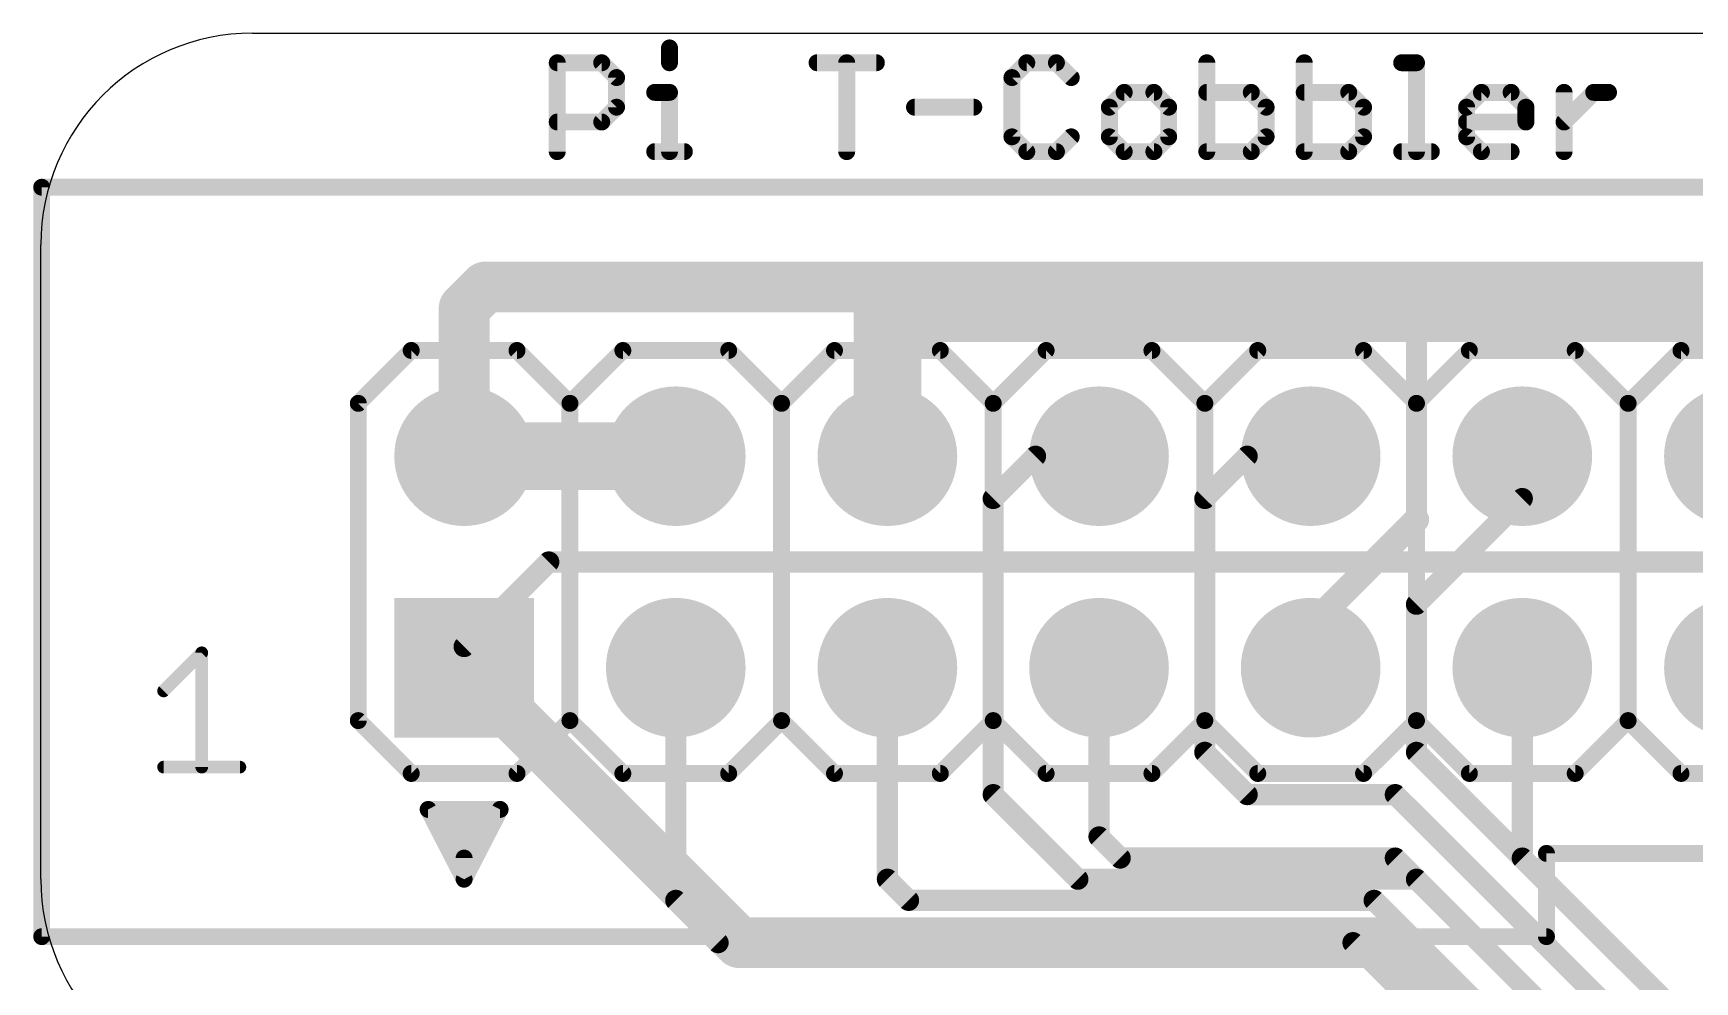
# Model space of a CAD drawing. Extents: x -20.4 to 20.4, y -21.6 to 33.
# Drawn here: x -20.41 to -0.47, y 21.63 to 33.02 of the extents above; entities that cross this region are included whole.
import ezdxf

# ---------------------------------------------------------------- set-up
doc = ezdxf.new("R2010")
doc.units = 0
for name, color, linetype in [('1', 12, 'CONTINUOUS'), ('16', 132, 'CONTINUOUS'), ('17', 110, 'CONTINUOUS'), ('20', 53, 'CONTINUOUS'), ('21', 40, 'CONTINUOUS')]:
    doc.layers.add(name, color=color, linetype=linetype)

# ---------------------------------------------------------------- blocks, each defined once
blk = doc.blocks.new('RECT')
blk.add_solid([(-0.5, -0.5), (0.5, -0.5), (-0.5, 0.5), (0.5, 0.5)])
blk = doc.blocks.new('SQUAREP')
blk.add_solid([(-0.5, -0.5), (0.5, -0.5), (-0.5, 0.5), (0.5, 0.5)])
blk = doc.blocks.new('ROUNDP')
at = {"const_width": 0.5}
blk.add_lwpolyline([(0, -0.25, 1), (0, 0.25, 1), (0, -0.25)], format="xyb", dxfattribs=at)

msp = doc.modelspace()

# ---------------------------------------------------------------- linework, layer by layer
at = {"layer": '1'}
for points, const_width in [([(-15.24, 29.718), (-14.986, 29.972)], 0.6096), ([(-14.986, 29.972), (16.256, 29.972)], 0.6096), ([(-15.24, 27.94), (-15.24, 29.718)], 0.6096), ([(-15.24, 27.94), (-12.7, 27.94)], 0.8128), ([(-14.224, 26.67), (-15.24, 25.654)], 0.254), ([(3.81, 26.67), (-14.224, 26.67)], 0.254), ([(-15.24, 25.654), (-15.24, 25.4)], 0.254), ([(-12.7, 25.4), (-12.7, 22.606)], 0.254), ([(-10.16, 25.4), (-10.16, 22.86)], 0.254), ([(-7.62, 25.4), (-7.62, 23.368)], 0.254), ([(-2.54, 25.4), (-2.54, 23.114)], 0.254), ([(-7.62, 23.368), (-7.366, 23.114)], 0.254), ([(-7.366, 23.114), (-4.064, 23.114)], 0.254), ([(-4.064, 23.114), (-1.27, 20.32)], 0.254), ([(-0.762, 21.336), (-2.54, 23.114)], 0.254), ([(-10.16, 22.86), (-9.906, 22.606)], 0.254), ([(-12.7, 22.606), (-12.192, 22.098)], 0.254), ([(-9.906, 22.606), (-4.318, 22.606)], 0.254), ([(-4.318, 22.606), (-1.778, 20.066)], 0.254), ([(-12.192, 22.098), (-4.572, 22.098)], 0.254), ([(-2.286, 19.812), (-4.572, 22.098)], 0.254)]:
    msp.add_lwpolyline(points, dxfattribs=dict(at, const_width=const_width))
for points, const_width in [([(-14.986, 30.1244, 1), (-14.986, 29.8196)], 0.3048), ([(-14.8782, 29.8642, 1), (-15.0938, 30.0798)], 0.3048), ([(-15.3478, 29.8258, 1), (-15.1322, 29.6102)], 0.3048), ([(-15.0876, 29.718, 1), (-15.3924, 29.718)], 0.3048), ([(-15.24, 28.1432, 1), (-15.24, 27.7368)], 0.4064), ([(-12.7, 27.7368, 1), (-12.7, 28.1432)], 0.4064), ([(-15.3924, 27.94, 1), (-15.0876, 27.94)], 0.3048), ([(-14.224, 26.7335, 1), (-14.224, 26.6065)], 0.127), ([(-14.1791, 26.6251, 1), (-14.2689, 26.7149)], 0.127), ([(-15.1765, 25.654, 1), (-15.3035, 25.654)], 0.127), ([(-15.2849, 25.6989, 1), (-15.1951, 25.6091)], 0.127), ([(-12.6365, 25.4, 1), (-12.7635, 25.4)], 0.127), ([(-10.0965, 25.4, 1), (-10.2235, 25.4)], 0.127), ([(-7.5565, 25.4, 1), (-7.6835, 25.4)], 0.127), ([(-2.4765, 25.4, 1), (-2.6035, 25.4)], 0.127), ([(-15.3035, 25.4, 1), (-15.1765, 25.4)], 0.127), ([(-7.5751, 23.4129, 1), (-7.6649, 23.3231)], 0.127), ([(-7.6835, 23.368, 1), (-7.5565, 23.368)], 0.127), ([(-7.366, 23.1775, 1), (-7.366, 23.0505)], 0.127), ([(-7.4109, 23.0691, 1), (-7.3211, 23.1589)], 0.127), ([(-4.0191, 23.1589, 1), (-4.1089, 23.0691)], 0.127), ([(-4.064, 23.0505, 1), (-4.064, 23.1775)], 0.127), ([(-2.4951, 23.1589, 1), (-2.5849, 23.0691)], 0.127), ([(-2.6035, 23.114, 1), (-2.4765, 23.114)], 0.127), ([(-10.1151, 22.9049, 1), (-10.2049, 22.8151)], 0.127), ([(-10.2235, 22.86, 1), (-10.0965, 22.86)], 0.127), ([(-12.6551, 22.6509, 1), (-12.7449, 22.5611)], 0.127), ([(-12.7635, 22.606, 1), (-12.6365, 22.606)], 0.127), ([(-9.906, 22.6695, 1), (-9.906, 22.5425)], 0.127), ([(-9.9509, 22.5611, 1), (-9.8611, 22.6509)], 0.127), ([(-4.2731, 22.6509, 1), (-4.3629, 22.5611)], 0.127), ([(-4.318, 22.5425, 1), (-4.318, 22.6695)], 0.127), ([(-12.192, 22.1615, 1), (-12.192, 22.0345)], 0.127), ([(-12.2369, 22.0531, 1), (-12.1471, 22.1429)], 0.127), ([(-4.5271, 22.1429, 1), (-4.6169, 22.0531)], 0.127), ([(-4.572, 22.0345, 1), (-4.572, 22.1615)], 0.127)]:
    msp.add_lwpolyline(points, format="xyb", dxfattribs=dict(at, const_width=const_width))
at = {"layer": '16'}
for points, const_width in [([(-10.16, 27.94), (-10.16, 29.718)], 0.8128), ([(-10.16, 29.718), (-3.81, 29.718)], 0.8128), ([(-3.81, 29.718), (0, 29.718)], 0.8128), ([(-3.81, 27.178), (-3.81, 29.718)], 0.254), ([(-8.382, 27.94), (-8.89, 27.432)], 0.254), ([(-7.62, 27.94), (-8.382, 27.94)], 0.254), ([(-5.842, 27.94), (-6.35, 27.432)], 0.254), ([(-5.08, 27.94), (-5.842, 27.94)], 0.254), ([(-2.54, 27.94), (-2.54, 27.432)], 0.254), ([(-8.89, 27.432), (-8.89, 23.876)], 0.254), ([(-6.35, 27.432), (-6.35, 24.384)], 0.254), ([(-2.54, 27.432), (-3.81, 26.162)], 0.254), ([(-5.08, 25.908), (-3.81, 27.178)], 0.3048), ([(-3.81, 26.162), (-3.81, 24.384)], 0.254), ([(-5.08, 25.4), (-5.08, 25.908)], 0.3048), ([(-15.24, 25.4), (-11.938, 22.098)], 0.6096), ([(-6.35, 24.384), (-5.842, 23.876)], 0.254), ([(-3.81, 24.384), (-0.762, 21.336)], 0.254), ([(-8.89, 23.876), (-7.874, 22.86)], 0.254), ([(-5.842, 23.876), (-4.064, 23.876)], 0.254), ([(-4.064, 23.876), (-1.27, 21.082)], 0.254), ([(-7.874, 22.86), (-3.81, 22.86)], 0.254), ([(-3.81, 22.86), (-1.778, 20.828)], 0.254), ([(-11.938, 22.098), (-4.064, 22.098)], 0.6096), ([(-4.064, 22.098), (-2.54, 20.574)], 0.6096)]:
    msp.add_lwpolyline(points, dxfattribs=dict(at, const_width=const_width))
for points, const_width in [([(-9.9568, 29.718, 1), (-10.3632, 29.718)], 0.4064), ([(-10.16, 29.9212, 1), (-10.16, 29.5148)], 0.4064), ([(-3.81, 29.9212, 1), (-3.81, 29.5148)], 0.4064), ([(-3.81, 29.5148, 1), (-3.81, 29.9212)], 0.4064), ([(-3.7465, 29.718, 1), (-3.8735, 29.718)], 0.127), ([(-10.3632, 27.94, 1), (-9.9568, 27.94)], 0.4064), ([(-8.382, 28.0035, 1), (-8.382, 27.8765)], 0.127), ([(-8.3371, 27.8951, 1), (-8.4269, 27.9849)], 0.127), ([(-7.62, 27.8765, 1), (-7.62, 28.0035)], 0.127), ([(-5.842, 28.0035, 1), (-5.842, 27.8765)], 0.127), ([(-5.7971, 27.8951, 1), (-5.8869, 27.9849)], 0.127), ([(-5.08, 27.8765, 1), (-5.08, 28.0035)], 0.127), ([(-2.4765, 27.94, 1), (-2.6035, 27.94)], 0.127), ([(-8.8265, 27.432, 1), (-8.9535, 27.432)], 0.127), ([(-8.9349, 27.4769, 1), (-8.8451, 27.3871)], 0.127), ([(-6.2865, 27.432, 1), (-6.4135, 27.432)], 0.127), ([(-6.3949, 27.4769, 1), (-6.3051, 27.3871)], 0.127), ([(-2.4951, 27.3871, 1), (-2.5849, 27.4769)], 0.127), ([(-3.7561, 27.1241, 1), (-3.8639, 27.2319)], 0.1524), ([(-2.6035, 27.432, 1), (-2.4765, 27.432)], 0.127), ([(-3.8735, 27.178, 1), (-3.7465, 27.178)], 0.127), ([(-3.7465, 26.162, 1), (-3.8735, 26.162)], 0.127), ([(-3.8549, 26.2069, 1), (-3.7651, 26.1171)], 0.127), ([(-5.0038, 25.908, 1), (-5.1562, 25.908)], 0.1524), ([(-5.1339, 25.9619, 1), (-5.0261, 25.8541)], 0.1524), ([(-15.1322, 25.5078, 1), (-15.3478, 25.2922)], 0.3048), ([(-5.1562, 25.4, 1), (-5.0038, 25.4)], 0.1524), ([(-6.3051, 24.4289, 1), (-6.3949, 24.3391)], 0.127), ([(-6.4135, 24.384, 1), (-6.2865, 24.384)], 0.127), ([(-3.7651, 24.4289, 1), (-3.8549, 24.3391)], 0.127), ([(-3.8735, 24.384, 1), (-3.7465, 24.384)], 0.127), ([(-8.8451, 23.9209, 1), (-8.9349, 23.8311)], 0.127), ([(-8.9535, 23.876, 1), (-8.8265, 23.876)], 0.127), ([(-5.842, 23.9395, 1), (-5.842, 23.8125)], 0.127), ([(-5.8869, 23.8311, 1), (-5.7971, 23.9209)], 0.127), ([(-4.0191, 23.9209, 1), (-4.1089, 23.8311)], 0.127), ([(-4.064, 23.8125, 1), (-4.064, 23.9395)], 0.127), ([(-7.874, 22.9235, 1), (-7.874, 22.7965)], 0.127), ([(-7.9189, 22.8151, 1), (-7.8291, 22.9049)], 0.127), ([(-3.7651, 22.9049, 1), (-3.8549, 22.8151)], 0.127), ([(-3.81, 22.7965, 1), (-3.81, 22.9235)], 0.127), ([(-11.938, 22.2504, 1), (-11.938, 21.9456)], 0.3048), ([(-12.0458, 21.9902, 1), (-11.8302, 22.2058)], 0.3048), ([(-3.9562, 22.2058, 1), (-4.1718, 21.9902)], 0.3048), ([(-4.064, 21.9456, 1), (-4.064, 22.2504)], 0.3048)]:
    msp.add_lwpolyline(points, format="xyb", dxfattribs=dict(at, const_width=const_width))
at = {"layer": '20'}
for p, q in [((-17.78, 33.02), (17.78, 33.02)), ((-20.32, 22.86), (-20.32, 30.48))]:
    msp.add_line(p, q, dxfattribs=at)
for centre, start, end in [((-17.78, 30.48), 90, 180), ((-17.78, 22.86), 180, 270)]:
    msp.add_arc(centre, 2.54, start, end, dxfattribs=at)
at = {"layer": '21'}
for points, const_width in [([(-12.7751, 32.8433), (-12.7751, 32.6653)], 0.2032), ([(-14.1224, 31.5976), (-14.1224, 32.6653)], 0.2032), ([(-14.1224, 32.6653), (-13.5885, 32.6653)], 0.2032), ([(-13.5885, 32.6653), (-13.4106, 32.4874)], 0.2032), ([(-11.004, 32.6653), (-10.2922, 32.6653)], 0.2032), ([(-10.6481, 31.5976), (-10.6481, 32.6653)], 0.2032), ([(-8.4873, 32.6653), (-8.6652, 32.4874)], 0.2032), ([(-8.1314, 32.6653), (-8.4873, 32.6653)], 0.2032), ([(-7.9534, 32.4874), (-8.1314, 32.6653)], 0.2032), ([(-6.3264, 32.6653), (-6.3264, 31.5976)], 0.2032), ([(-5.157, 32.6653), (-5.157, 31.5976)], 0.2032), ([(-3.9876, 32.6653), (-3.8097, 32.6653)], 0.2032), ([(-3.8097, 32.6653), (-3.8097, 31.5976)], 0.2032), ([(-13.4106, 32.4874), (-13.4106, 32.1315)], 0.2032), ([(-8.6652, 32.4874), (-8.6652, 31.7756)], 0.2032), ([(-12.953, 32.3094), (-12.7751, 32.3094)], 0.2032), ([(-12.7751, 32.3094), (-12.7751, 31.5976)], 0.2032), ([(-7.3179, 32.3094), (-7.4958, 32.1315)], 0.2032), ([(-6.962, 32.3094), (-7.3179, 32.3094)], 0.2032), ([(-6.784, 32.1315), (-6.962, 32.3094)], 0.2032), ([(-5.7926, 32.3094), (-6.3264, 32.3094)], 0.2032), ([(-5.6146, 32.1315), (-5.7926, 32.3094)], 0.2032), ([(-4.6232, 32.3094), (-5.157, 32.3094)], 0.2032), ([(-4.4452, 32.1315), (-4.6232, 32.3094)], 0.2032), ([(-3.208, 32.1315), (-3.0301, 32.3094)], 0.2032), ([(-3.0301, 32.3094), (-2.6742, 32.3094)], 0.2032), ([(-2.6742, 32.3094), (-2.4962, 32.1315)], 0.2032), ([(-2.0386, 31.5976), (-2.0386, 32.3094)], 0.2032), ([(-2.0386, 31.9535), (-1.6827, 32.3094)], 0.2032), ([(-1.6827, 32.3094), (-1.5048, 32.3094)], 0.2032), ([(-13.4106, 32.1315), (-13.5885, 31.9535)], 0.2032), ([(-9.8346, 32.1315), (-9.1228, 32.1315)], 0.2032), ([(-7.4958, 32.1315), (-7.4958, 31.7756)], 0.2032), ([(-6.784, 31.7756), (-6.784, 32.1315)], 0.2032), ([(-5.6146, 31.7756), (-5.6146, 32.1315)], 0.2032), ([(-4.4452, 31.7756), (-4.4452, 32.1315)], 0.2032), ([(-3.208, 31.7756), (-3.208, 32.1315)], 0.2032), ([(-2.4962, 32.1315), (-2.4962, 31.9535)], 0.2032), ([(-13.5885, 31.9535), (-14.1224, 31.9535)], 0.2032), ([(-2.4962, 31.9535), (-3.208, 31.9535)], 0.2032), ([(-8.6652, 31.7756), (-8.4873, 31.5976)], 0.2032), ([(-8.1314, 31.5976), (-7.9534, 31.7756)], 0.2032), ([(-7.4958, 31.7756), (-7.3179, 31.5976)], 0.2032), ([(-6.962, 31.5976), (-6.784, 31.7756)], 0.2032), ([(-5.7926, 31.5976), (-5.6146, 31.7756)], 0.2032), ([(-4.6232, 31.5976), (-4.4452, 31.7756)], 0.2032), ([(-3.0301, 31.5976), (-3.208, 31.7756)], 0.2032), ([(-12.953, 31.5976), (-12.5971, 31.5976)], 0.2032), ([(-8.4873, 31.5976), (-8.1314, 31.5976)], 0.2032), ([(-7.3179, 31.5976), (-6.962, 31.5976)], 0.2032), ([(-6.3264, 31.5976), (-5.7926, 31.5976)], 0.2032), ([(-5.157, 31.5976), (-4.6232, 31.5976)], 0.2032), ([(-3.9876, 31.5976), (-3.6317, 31.5976)], 0.2032), ([(-2.6742, 31.5976), (-3.0301, 31.5976)], 0.2032), ([(20.31, 31.17), (-20.31, 31.17)], 0.2032), ([(-20.31, 31.17), (-20.31, 22.17)], 0.2032), ([(-16.51, 28.575), (-15.875, 29.21)], 0.2032), ([(-15.875, 29.21), (-14.605, 29.21)], 0.2032), ([(-14.605, 29.21), (-13.97, 28.575)], 0.2032), ([(-13.97, 28.575), (-13.335, 29.21)], 0.2032), ([(-13.335, 29.21), (-12.065, 29.21)], 0.2032), ([(-12.065, 29.21), (-11.43, 28.575)], 0.2032), ([(-11.43, 28.575), (-10.795, 29.21)], 0.2032), ([(-10.795, 29.21), (-9.525, 29.21)], 0.2032), ([(-9.525, 29.21), (-8.89, 28.575)], 0.2032), ([(-8.89, 28.575), (-8.255, 29.21)], 0.2032), ([(-8.255, 29.21), (-6.985, 29.21)], 0.2032), ([(-6.985, 29.21), (-6.35, 28.575)], 0.2032), ([(-6.35, 28.575), (-5.715, 29.21)], 0.2032), ([(-5.715, 29.21), (-4.445, 29.21)], 0.2032), ([(-4.445, 29.21), (-3.81, 28.575)], 0.2032), ([(-3.81, 28.575), (-3.175, 29.21)], 0.2032), ([(-3.175, 29.21), (-1.905, 29.21)], 0.2032), ([(-1.905, 29.21), (-1.27, 28.575)], 0.2032), ([(-1.27, 28.575), (-0.635, 29.21)], 0.2032), ([(-0.635, 29.21), (0.635, 29.21)], 0.2032), ([(-16.51, 24.765), (-16.51, 28.575)], 0.2032), ([(-13.97, 28.575), (-13.97, 24.765)], 0.2032), ([(-11.43, 28.575), (-11.43, 24.765)], 0.2032), ([(-8.89, 28.575), (-8.89, 24.765)], 0.2032), ([(-6.35, 28.575), (-6.35, 24.765)], 0.2032), ([(-3.81, 28.575), (-3.81, 24.765)], 0.2032), ([(-1.27, 28.575), (-1.27, 24.765)], 0.2032), ([(-18.8468, 25.1214), (-18.3892, 25.579)], 0.1524), ([(-18.3892, 25.579), (-18.3892, 24.2062)], 0.1524), ([(-16.51, 24.765), (-15.875, 24.13)], 0.2032), ([(-14.605, 24.13), (-13.97, 24.765)], 0.2032), ([(-13.97, 24.765), (-13.335, 24.13)], 0.2032), ([(-12.065, 24.13), (-11.43, 24.765)], 0.2032), ([(-11.43, 24.765), (-10.795, 24.13)], 0.2032), ([(-9.525, 24.13), (-8.89, 24.765)], 0.2032), ([(-8.89, 24.765), (-8.255, 24.13)], 0.2032), ([(-6.985, 24.13), (-6.35, 24.765)], 0.2032), ([(-6.35, 24.765), (-5.715, 24.13)], 0.2032), ([(-4.445, 24.13), (-3.81, 24.765)], 0.2032), ([(-3.81, 24.765), (-3.175, 24.13)], 0.2032), ([(-1.905, 24.13), (-1.27, 24.765)], 0.2032), ([(-1.27, 24.765), (-0.635, 24.13)], 0.2032), ([(-18.8468, 24.2062), (-17.9316, 24.2062)], 0.1524), ([(-15.875, 24.13), (-14.605, 24.13)], 0.2032), ([(-13.335, 24.13), (-12.065, 24.13)], 0.2032), ([(-10.795, 24.13), (-9.525, 24.13)], 0.2032), ([(-8.255, 24.13), (-6.985, 24.13)], 0.2032), ([(-5.715, 24.13), (-4.445, 24.13)], 0.2032), ([(-3.175, 24.13), (-1.905, 24.13)], 0.2032), ([(0.635, 24.13), (-0.635, 24.13)], 0.2032), ([(-15.6718, 23.6982), (-14.8082, 23.6982)], 0.2032), ([(-15.24, 22.86), (-15.6718, 23.6982)], 0.2032), ([(-14.8082, 23.6982), (-15.24, 22.86)], 0.2032), ([(-15.24, 22.86), (-15.24, 23.114)], 0.2032), ([(-2.25, 23.17), (2.25, 23.17)], 0.2032), ([(-2.25, 22.17), (-2.25, 23.17)], 0.2032), ([(-20.31, 22.17), (-2.25, 22.17)], 0.2032)]:
    msp.add_lwpolyline(points, dxfattribs=dict(at, const_width=const_width))
for points, const_width in [([(-12.7243, 32.8433, 1), (-12.8259, 32.8433)], 0.1016), ([(-14.0716, 32.6653, 1), (-14.1732, 32.6653)], 0.1016), ([(-14.1224, 32.7161, 1), (-14.1224, 32.6145)], 0.1016), ([(-13.5526, 32.7012, 1), (-13.6245, 32.6294)], 0.1016), ([(-13.5885, 32.6145, 1), (-13.5885, 32.7161)], 0.1016), ([(-12.8259, 32.6653, 1), (-12.7243, 32.6653)], 0.1016), ([(-11.004, 32.7161, 1), (-11.004, 32.6145)], 0.1016), ([(-10.5973, 32.6653, 1), (-10.6989, 32.6653)], 0.1016), ([(-10.2922, 32.6145, 1), (-10.2922, 32.7161)], 0.1016), ([(-8.4873, 32.7161, 1), (-8.4873, 32.6145)], 0.1016), ([(-8.4513, 32.6294, 1), (-8.5232, 32.7012)], 0.1016), ([(-8.0954, 32.7012, 1), (-8.1673, 32.6294)], 0.1016), ([(-8.1314, 32.6145, 1), (-8.1314, 32.7161)], 0.1016), ([(-6.2756, 32.6653, 1), (-6.3772, 32.6653)], 0.1016), ([(-5.1062, 32.6653, 1), (-5.2078, 32.6653)], 0.1016), ([(-3.9876, 32.7161, 1), (-3.9876, 32.6145)], 0.1016), ([(-3.7589, 32.6653, 1), (-3.8605, 32.6653)], 0.1016), ([(-3.8097, 32.6145, 1), (-3.8097, 32.7161)], 0.1016), ([(-13.3598, 32.4874, 1), (-13.4614, 32.4874)], 0.1016), ([(-13.4465, 32.4514, 1), (-13.3747, 32.5233)], 0.1016), ([(-8.6144, 32.4874, 1), (-8.716, 32.4874)], 0.1016), ([(-8.7011, 32.5233, 1), (-8.6293, 32.4514)], 0.1016), ([(-7.9893, 32.4514, 1), (-7.9175, 32.5233)], 0.1016), ([(-12.953, 32.3602, 1), (-12.953, 32.2586)], 0.1016), ([(-12.7243, 32.3094, 1), (-12.8259, 32.3094)], 0.1016), ([(-12.7751, 32.2586, 1), (-12.7751, 32.3602)], 0.1016), ([(-7.3179, 32.3602, 1), (-7.3179, 32.2586)], 0.1016), ([(-7.2819, 32.2735, 1), (-7.3538, 32.3453)], 0.1016), ([(-6.926, 32.3453, 1), (-6.9979, 32.2735)], 0.1016), ([(-6.962, 32.2586, 1), (-6.962, 32.3602)], 0.1016), ([(-6.3264, 32.3602, 1), (-6.3264, 32.2586)], 0.1016), ([(-5.7566, 32.3453, 1), (-5.8285, 32.2735)], 0.1016), ([(-5.7926, 32.2586, 1), (-5.7926, 32.3602)], 0.1016), ([(-5.157, 32.3602, 1), (-5.157, 32.2586)], 0.1016), ([(-4.5872, 32.3453, 1), (-4.6591, 32.2735)], 0.1016), ([(-4.6232, 32.2586, 1), (-4.6232, 32.3602)], 0.1016), ([(-3.0301, 32.3602, 1), (-3.0301, 32.2586)], 0.1016), ([(-2.9942, 32.2735, 1), (-3.066, 32.3453)], 0.1016), ([(-2.6383, 32.3453, 1), (-2.7101, 32.2735)], 0.1016), ([(-2.6742, 32.2586, 1), (-2.6742, 32.3602)], 0.1016), ([(-1.9878, 32.3094, 1), (-2.0894, 32.3094)], 0.1016), ([(-1.6827, 32.3602, 1), (-1.6827, 32.2586)], 0.1016), ([(-1.6468, 32.2735, 1), (-1.7187, 32.3453)], 0.1016), ([(-1.5048, 32.2586, 1), (-1.5048, 32.3602)], 0.1016), ([(-13.4614, 32.1315, 1), (-13.3598, 32.1315)], 0.1016), ([(-13.3747, 32.0955, 1), (-13.4465, 32.1674)], 0.1016), ([(-9.8346, 32.1823, 1), (-9.8346, 32.0807)], 0.1016), ([(-9.1228, 32.0807, 1), (-9.1228, 32.1823)], 0.1016), ([(-7.445, 32.1315, 1), (-7.5466, 32.1315)], 0.1016), ([(-7.5317, 32.1674, 1), (-7.4599, 32.0955)], 0.1016), ([(-6.7332, 32.1315, 1), (-6.8348, 32.1315)], 0.1016), ([(-6.8199, 32.0955, 1), (-6.7481, 32.1674)], 0.1016), ([(-5.5638, 32.1315, 1), (-5.6654, 32.1315)], 0.1016), ([(-5.6505, 32.0955, 1), (-5.5787, 32.1674)], 0.1016), ([(-4.3944, 32.1315, 1), (-4.496, 32.1315)], 0.1016), ([(-4.4811, 32.0955, 1), (-4.4093, 32.1674)], 0.1016), ([(-3.244, 32.1674, 1), (-3.1721, 32.0955)], 0.1016), ([(-3.1572, 32.1315, 1), (-3.2588, 32.1315)], 0.1016), ([(-2.4454, 32.1315, 1), (-2.547, 32.1315)], 0.1016), ([(-2.5321, 32.0955, 1), (-2.4603, 32.1674)], 0.1016), ([(-14.1224, 32.0043, 1), (-14.1224, 31.9027)], 0.1016), ([(-13.6245, 31.9894, 1), (-13.5526, 31.9176)], 0.1016), ([(-13.5885, 31.9027, 1), (-13.5885, 32.0043)], 0.1016), ([(-3.208, 32.0043, 1), (-3.208, 31.9027)], 0.1016), ([(-2.547, 31.9535, 1), (-2.4454, 31.9535)], 0.1016), ([(-2.4962, 31.9027, 1), (-2.4962, 32.0043)], 0.1016), ([(-2.0746, 31.9894, 1), (-2.0027, 31.9176)], 0.1016), ([(-8.6293, 31.8115, 1), (-8.7011, 31.7396)], 0.1016), ([(-8.716, 31.7756, 1), (-8.6144, 31.7756)], 0.1016), ([(-7.9175, 31.7396, 1), (-7.9893, 31.8115)], 0.1016), ([(-7.4599, 31.8115, 1), (-7.5317, 31.7396)], 0.1016), ([(-7.5466, 31.7756, 1), (-7.445, 31.7756)], 0.1016), ([(-6.8348, 31.7756, 1), (-6.7332, 31.7756)], 0.1016), ([(-6.7481, 31.7396, 1), (-6.8199, 31.8115)], 0.1016), ([(-5.6654, 31.7756, 1), (-5.5638, 31.7756)], 0.1016), ([(-5.5787, 31.7396, 1), (-5.6505, 31.8115)], 0.1016), ([(-4.496, 31.7756, 1), (-4.3944, 31.7756)], 0.1016), ([(-4.4093, 31.7396, 1), (-4.4811, 31.8115)], 0.1016), ([(-3.1721, 31.8115, 1), (-3.244, 31.7396)], 0.1016), ([(-3.2588, 31.7756, 1), (-3.1572, 31.7756)], 0.1016), ([(-14.1732, 31.5976, 1), (-14.0716, 31.5976)], 0.1016), ([(-12.953, 31.6484, 1), (-12.953, 31.5468)], 0.1016), ([(-12.8259, 31.5976, 1), (-12.7243, 31.5976)], 0.1016), ([(-12.5971, 31.5468, 1), (-12.5971, 31.6484)], 0.1016), ([(-10.6989, 31.5976, 1), (-10.5973, 31.5976)], 0.1016), ([(-8.4873, 31.6484, 1), (-8.4873, 31.5468)], 0.1016), ([(-8.5232, 31.5617, 1), (-8.4513, 31.6335)], 0.1016), ([(-8.1673, 31.6335, 1), (-8.0954, 31.5617)], 0.1016), ([(-8.1314, 31.5468, 1), (-8.1314, 31.6484)], 0.1016), ([(-7.3179, 31.6484, 1), (-7.3179, 31.5468)], 0.1016), ([(-7.3538, 31.5617, 1), (-7.2819, 31.6335)], 0.1016), ([(-6.9979, 31.6335, 1), (-6.926, 31.5617)], 0.1016), ([(-6.962, 31.5468, 1), (-6.962, 31.6484)], 0.1016), ([(-6.3264, 31.6484, 1), (-6.3264, 31.5468)], 0.1016), ([(-6.3772, 31.5976, 1), (-6.2756, 31.5976)], 0.1016), ([(-5.8285, 31.6335, 1), (-5.7566, 31.5617)], 0.1016), ([(-5.7926, 31.5468, 1), (-5.7926, 31.6484)], 0.1016), ([(-5.157, 31.6484, 1), (-5.157, 31.5468)], 0.1016), ([(-5.2078, 31.5976, 1), (-5.1062, 31.5976)], 0.1016), ([(-4.6591, 31.6335, 1), (-4.5872, 31.5617)], 0.1016), ([(-4.6232, 31.5468, 1), (-4.6232, 31.6484)], 0.1016), ([(-3.9876, 31.6484, 1), (-3.9876, 31.5468)], 0.1016), ([(-3.8605, 31.5976, 1), (-3.7589, 31.5976)], 0.1016), ([(-3.6317, 31.5468, 1), (-3.6317, 31.6484)], 0.1016), ([(-3.0301, 31.6484, 1), (-3.0301, 31.5468)], 0.1016), ([(-3.066, 31.5617, 1), (-2.9942, 31.6335)], 0.1016), ([(-2.6742, 31.5468, 1), (-2.6742, 31.6484)], 0.1016), ([(-2.0894, 31.5976, 1), (-1.9878, 31.5976)], 0.1016), ([(-20.31, 31.2208, 1), (-20.31, 31.1192)], 0.1016), ([(-20.2592, 31.17, 1), (-20.3608, 31.17)], 0.1016), ([(-15.875, 29.2608, 1), (-15.875, 29.1592)], 0.1016), ([(-15.8391, 29.1741, 1), (-15.9109, 29.2459)], 0.1016), ([(-14.5691, 29.2459, 1), (-14.6409, 29.1741)], 0.1016), ([(-14.605, 29.1592, 1), (-14.605, 29.2608)], 0.1016), ([(-13.335, 29.2608, 1), (-13.335, 29.1592)], 0.1016), ([(-13.2991, 29.1741, 1), (-13.3709, 29.2459)], 0.1016), ([(-12.0291, 29.2459, 1), (-12.1009, 29.1741)], 0.1016), ([(-12.065, 29.1592, 1), (-12.065, 29.2608)], 0.1016), ([(-10.795, 29.2608, 1), (-10.795, 29.1592)], 0.1016), ([(-10.7591, 29.1741, 1), (-10.8309, 29.2459)], 0.1016), ([(-9.4891, 29.2459, 1), (-9.5609, 29.1741)], 0.1016), ([(-9.525, 29.1592, 1), (-9.525, 29.2608)], 0.1016), ([(-8.255, 29.2608, 1), (-8.255, 29.1592)], 0.1016), ([(-8.2191, 29.1741, 1), (-8.2909, 29.2459)], 0.1016), ([(-6.9491, 29.2459, 1), (-7.0209, 29.1741)], 0.1016), ([(-6.985, 29.1592, 1), (-6.985, 29.2608)], 0.1016), ([(-5.715, 29.2608, 1), (-5.715, 29.1592)], 0.1016), ([(-5.6791, 29.1741, 1), (-5.7509, 29.2459)], 0.1016), ([(-4.4091, 29.2459, 1), (-4.4809, 29.1741)], 0.1016), ([(-4.445, 29.1592, 1), (-4.445, 29.2608)], 0.1016), ([(-3.175, 29.2608, 1), (-3.175, 29.1592)], 0.1016), ([(-3.1391, 29.1741, 1), (-3.2109, 29.2459)], 0.1016), ([(-1.8691, 29.2459, 1), (-1.9409, 29.1741)], 0.1016), ([(-1.905, 29.1592, 1), (-1.905, 29.2608)], 0.1016), ([(-0.635, 29.2608, 1), (-0.635, 29.1592)], 0.1016), ([(-0.5991, 29.1741, 1), (-0.6709, 29.2459)], 0.1016), ([(-16.4592, 28.575, 1), (-16.5608, 28.575)], 0.1016), ([(-16.5459, 28.6109, 1), (-16.4741, 28.5391)], 0.1016), ([(-13.9192, 28.575, 1), (-14.0208, 28.575)], 0.1016), ([(-14.0059, 28.6109, 1), (-13.9341, 28.5391)], 0.1016), ([(-14.0059, 28.5391, 1), (-13.9341, 28.6109)], 0.1016), ([(-11.3792, 28.575, 1), (-11.4808, 28.575)], 0.1016), ([(-11.4659, 28.6109, 1), (-11.3941, 28.5391)], 0.1016), ([(-11.4659, 28.5391, 1), (-11.3941, 28.6109)], 0.1016), ([(-8.8392, 28.575, 1), (-8.9408, 28.575)], 0.1016), ([(-8.9259, 28.6109, 1), (-8.8541, 28.5391)], 0.1016), ([(-8.9259, 28.5391, 1), (-8.8541, 28.6109)], 0.1016), ([(-6.2992, 28.575, 1), (-6.4008, 28.575)], 0.1016), ([(-6.3859, 28.6109, 1), (-6.3141, 28.5391)], 0.1016), ([(-6.3859, 28.5391, 1), (-6.3141, 28.6109)], 0.1016), ([(-3.7592, 28.575, 1), (-3.8608, 28.575)], 0.1016), ([(-3.8459, 28.6109, 1), (-3.7741, 28.5391)], 0.1016), ([(-3.8459, 28.5391, 1), (-3.7741, 28.6109)], 0.1016), ([(-1.2192, 28.575, 1), (-1.3208, 28.575)], 0.1016), ([(-1.3059, 28.6109, 1), (-1.2341, 28.5391)], 0.1016), ([(-1.3059, 28.5391, 1), (-1.2341, 28.6109)], 0.1016), ([(-18.3511, 25.579, 1), (-18.4273, 25.579)], 0.0762), ([(-18.3623, 25.552, 1), (-18.4162, 25.6059)], 0.0762), ([(-18.8737, 25.1483, 1), (-18.8199, 25.0944)], 0.0762), ([(-16.4741, 24.8009, 1), (-16.5459, 24.7291)], 0.1016), ([(-16.5608, 24.765, 1), (-16.4592, 24.765)], 0.1016), ([(-13.9341, 24.8009, 1), (-14.0059, 24.7291)], 0.1016), ([(-14.0208, 24.765, 1), (-13.9192, 24.765)], 0.1016), ([(-13.9341, 24.7291, 1), (-14.0059, 24.8009)], 0.1016), ([(-11.3941, 24.8009, 1), (-11.4659, 24.7291)], 0.1016), ([(-11.4808, 24.765, 1), (-11.3792, 24.765)], 0.1016), ([(-11.3941, 24.7291, 1), (-11.4659, 24.8009)], 0.1016), ([(-8.8541, 24.8009, 1), (-8.9259, 24.7291)], 0.1016), ([(-8.9408, 24.765, 1), (-8.8392, 24.765)], 0.1016), ([(-8.8541, 24.7291, 1), (-8.9259, 24.8009)], 0.1016), ([(-6.3141, 24.8009, 1), (-6.3859, 24.7291)], 0.1016), ([(-6.4008, 24.765, 1), (-6.2992, 24.765)], 0.1016), ([(-6.3141, 24.7291, 1), (-6.3859, 24.8009)], 0.1016), ([(-3.7741, 24.8009, 1), (-3.8459, 24.7291)], 0.1016), ([(-3.8608, 24.765, 1), (-3.7592, 24.765)], 0.1016), ([(-3.7741, 24.7291, 1), (-3.8459, 24.8009)], 0.1016), ([(-1.2341, 24.8009, 1), (-1.3059, 24.7291)], 0.1016), ([(-1.3208, 24.765, 1), (-1.2192, 24.765)], 0.1016), ([(-1.2341, 24.7291, 1), (-1.3059, 24.8009)], 0.1016), ([(-18.8468, 24.2443, 1), (-18.8468, 24.1681)], 0.0762), ([(-18.4273, 24.2062, 1), (-18.3511, 24.2062)], 0.0762), ([(-17.9316, 24.1681, 1), (-17.9316, 24.2443)], 0.0762), ([(-15.875, 24.1808, 1), (-15.875, 24.0792)], 0.1016), ([(-15.9109, 24.0941, 1), (-15.8391, 24.1659)], 0.1016), ([(-14.6409, 24.1659, 1), (-14.5691, 24.0941)], 0.1016), ([(-14.605, 24.0792, 1), (-14.605, 24.1808)], 0.1016), ([(-13.335, 24.1808, 1), (-13.335, 24.0792)], 0.1016), ([(-13.3709, 24.0941, 1), (-13.2991, 24.1659)], 0.1016), ([(-12.1009, 24.1659, 1), (-12.0291, 24.0941)], 0.1016), ([(-12.065, 24.0792, 1), (-12.065, 24.1808)], 0.1016), ([(-10.795, 24.1808, 1), (-10.795, 24.0792)], 0.1016), ([(-10.8309, 24.0941, 1), (-10.7591, 24.1659)], 0.1016), ([(-9.5609, 24.1659, 1), (-9.4891, 24.0941)], 0.1016), ([(-9.525, 24.0792, 1), (-9.525, 24.1808)], 0.1016), ([(-8.255, 24.1808, 1), (-8.255, 24.0792)], 0.1016), ([(-8.2909, 24.0941, 1), (-8.2191, 24.1659)], 0.1016), ([(-7.0209, 24.1659, 1), (-6.9491, 24.0941)], 0.1016), ([(-6.985, 24.0792, 1), (-6.985, 24.1808)], 0.1016), ([(-5.715, 24.1808, 1), (-5.715, 24.0792)], 0.1016), ([(-5.7509, 24.0941, 1), (-5.6791, 24.1659)], 0.1016), ([(-4.4809, 24.1659, 1), (-4.4091, 24.0941)], 0.1016), ([(-4.445, 24.0792, 1), (-4.445, 24.1808)], 0.1016), ([(-3.175, 24.1808, 1), (-3.175, 24.0792)], 0.1016), ([(-3.2109, 24.0941, 1), (-3.1391, 24.1659)], 0.1016), ([(-1.9409, 24.1659, 1), (-1.8691, 24.0941)], 0.1016), ([(-1.905, 24.0792, 1), (-1.905, 24.1808)], 0.1016), ([(-0.635, 24.1808, 1), (-0.635, 24.0792)], 0.1016), ([(-0.6709, 24.0941, 1), (-0.5991, 24.1659)], 0.1016), ([(-15.6266, 23.7215, 1), (-15.717, 23.6749)], 0.1016), ([(-15.6718, 23.749, 1), (-15.6718, 23.6474)], 0.1016), ([(-14.763, 23.6749, 1), (-14.8534, 23.7215)], 0.1016), ([(-14.8082, 23.6474, 1), (-14.8082, 23.749)], 0.1016), ([(-15.1892, 23.114, 1), (-15.2908, 23.114)], 0.1016), ([(-2.25, 23.2208, 1), (-2.25, 23.1192)], 0.1016), ([(-2.1992, 23.17, 1), (-2.3008, 23.17)], 0.1016), ([(-15.2852, 22.8833, 1), (-15.1948, 22.8367)], 0.1016), ([(-15.2852, 22.8367, 1), (-15.1948, 22.8833)], 0.1016), ([(-15.2908, 22.86, 1), (-15.1892, 22.86)], 0.1016), ([(-20.31, 22.2208, 1), (-20.31, 22.1192)], 0.1016), ([(-20.3608, 22.17, 1), (-20.2592, 22.17)], 0.1016), ([(-2.3008, 22.17, 1), (-2.1992, 22.17)], 0.1016), ([(-2.25, 22.1192, 1), (-2.25, 22.2208)], 0.1016)]:
    msp.add_lwpolyline(points, format="xyb", dxfattribs=dict(at, const_width=const_width))

# ---------------------------------------------------------------- block references
at = {"layer": '17', "xscale": 1.6764, "yscale": 1.6764}
for name, p in [('ROUNDP', (-15.24, 27.94)), ('ROUNDP', (-15.24, 27.94)), ('ROUNDP', (-12.7, 27.94)), ('ROUNDP', (-12.7, 27.94)), ('ROUNDP', (-10.16, 27.94)), ('ROUNDP', (-10.16, 27.94)), ('ROUNDP', (-7.62, 27.94)), ('ROUNDP', (-7.62, 27.94)), ('ROUNDP', (-5.08, 27.94)), ('ROUNDP', (-5.08, 27.94)), ('ROUNDP', (-2.54, 27.94)), ('ROUNDP', (-2.54, 27.94)), ('ROUNDP', (0, 27.94)), ('ROUNDP', (0, 27.94)), ('SQUAREP', (-15.24, 25.4)), ('SQUAREP', (-15.24, 25.4)), ('ROUNDP', (-12.7, 25.4)), ('ROUNDP', (-12.7, 25.4)), ('ROUNDP', (-10.16, 25.4)), ('ROUNDP', (-10.16, 25.4)), ('ROUNDP', (-7.62, 25.4)), ('ROUNDP', (-7.62, 25.4)), ('ROUNDP', (-5.08, 25.4)), ('ROUNDP', (-5.08, 25.4)), ('ROUNDP', (-2.54, 25.4)), ('ROUNDP', (-2.54, 25.4)), ('ROUNDP', (0, 25.4)), ('ROUNDP', (0, 25.4))]:
    msp.add_blockref(name, p, dxfattribs=at)
at = {"layer": '21'}
for p, xscale, yscale in [((-15.4305, 23.5839), 0.381, 0.127), ((-15.0495, 23.5839), 0.381, 0.127), ((-15.24, 23.3934), 0.508, 0.254), ((-15.24, 23.1902), 0.254, 0.254)]:
    msp.add_blockref('RECT', p, dxfattribs=dict(at, xscale=xscale, yscale=yscale))

doc.saveas('drawing.dxf')
